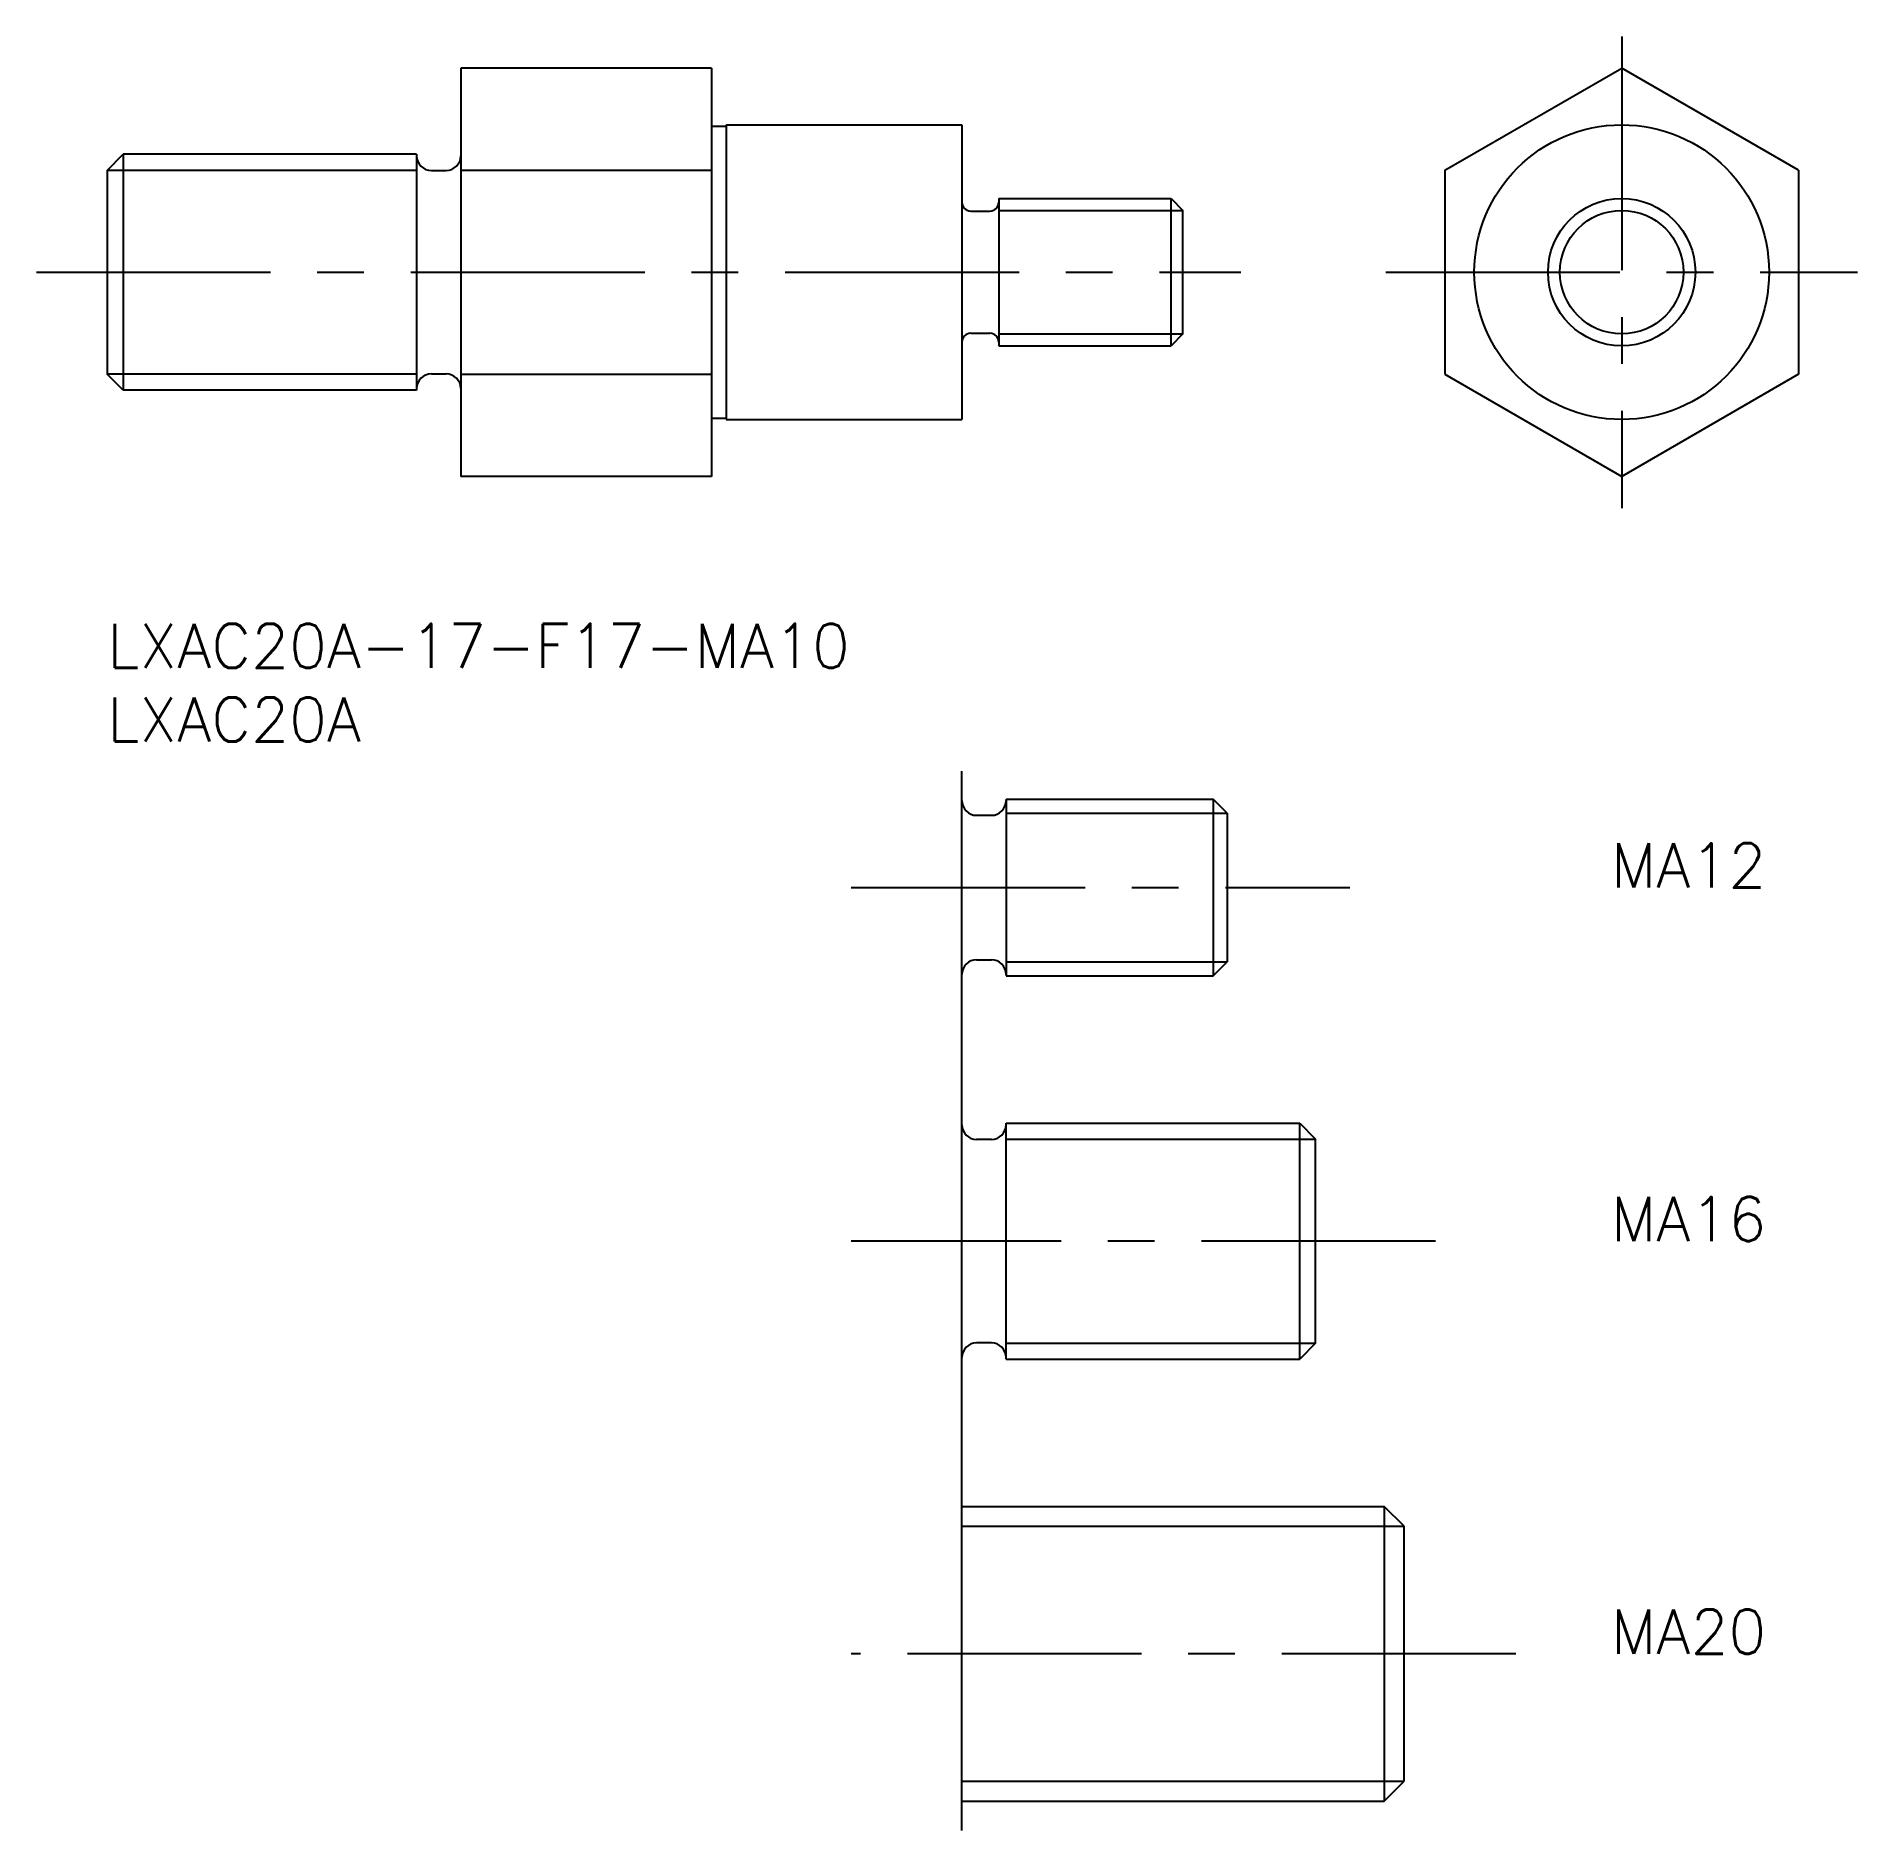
# Model space of a CAD drawing. Extents: x -5 to 119, y -82 to 40.
import ezdxf

# ---------------------------------------------------------------- set-up
doc = ezdxf.new("R2010")
doc.units = 0
doc.header["$LTSCALE"] = 0.5
doc.linetypes.add('CENTER', pattern=[50.8, 31.75, -6.35, 6.35, -6.35])
for name, color, linetype in [('MSM_CENTER', 1, 'CENTER'), ('MSM_CONTINUOUS', 7, 'CONTINUOUS'), ('MSM_NARROW', 5, 'CONTINUOUS'), ('MSM_PART_NUMBER', 7, 'CONTINUOUS')]:
    doc.layers.add(name, color=color, linetype=linetype)
doc.styles.get("Standard").update_dxf_attribs({"font": 'txt.shx', "height": 3, "bigfont": 'bigfont.shx'})

# ---------------------------------------------------------------- blocks, each defined once
blk = doc.blocks.new('*U12')
at = {"layer": 'MSM_PART_NUMBER'}
blk.add_text('LXAC20A-17-F17-MA10', height=3, dxfattribs=at).set_placement((0, -3))
blk = doc.blocks.new('*U13')
at = {"layer": 'MSM_PART_NUMBER'}
blk.add_text('LXAC20A', height=3, dxfattribs=at).set_placement((0, -8))
blk = doc.blocks.new('*U15')
at = {"layer": 'MSM_PART_NUMBER'}
blk.add_text('MA12', height=3, dxfattribs=at).set_placement((102.04, -17.9))
blk = doc.blocks.new('*U16')
at = {"layer": 'MSM_PART_NUMBER'}
blk.add_text('MA16', height=3, dxfattribs=at).set_placement((102.04, -41.9))
blk = doc.blocks.new('*U17')
at = {"layer": 'MSM_PART_NUMBER'}
blk.add_text('MA20', height=3, dxfattribs=at).set_placement((102.04, -69.9))

msp = doc.modelspace()

# ---------------------------------------------------------------- linework, layer by layer
at = {"layer": 'MSM_CENTER'}
for p, q in [((102.77, 39.86), (102.77, 7.85)), ((-4.8, 23.86), (76.92, 23.86)), ((86.77, 23.86), (118.78, 23.86)), ((50.48, -17.9), (84.33, -17.9)), ((90.13, -41.9), (50.48, -41.9)), ((95.58, -69.9), (50.48, -69.9))]:
    msp.add_line(p, q, dxfattribs=at)
at = {"layer": 'MSM_CONTINUOUS'}
for p, q in [((24, 37.71), (24, 10)), ((41, 37.71), (24, 37.71)), ((41, 37.71), (41, 10)), ((90.77, 30.78), (102.77, 37.71)), ((114.77, 30.78), (102.77, 37.71)), ((41, 33.76), (42, 33.76)), ((42, 33.86), (58, 33.86)), ((42, 33.86), (42, 13.86)), ((58, 33.86), (58, 13.86)), ((0, 30.77), (1.08, 31.86)), ((1.08, 31.86), (1.08, 15.86)), ((21, 31.86), (1.08, 31.86)), ((21, 31.86), (21, 15.86)), ((0, 30.77), (0, 16.94)), ((22, 30.76), (23, 30.76)), ((24, 30.78), (41, 30.78)), ((90.77, 30.78), (90.77, 16.93)), ((114.77, 30.78), (114.77, 16.93)), ((60.5, 28.86), (72.19, 28.86)), ((60.5, 28.86), (60.5, 18.86)), ((72.19, 18.86), (72.19, 28.86)), ((72.19, 28.86), (73, 28.04)), ((58.6, 28.01), (59.9, 28.01)), ((73, 19.67), (73, 28.04)), ((58.6, 19.71), (59.9, 19.71)), ((60.5, 18.86), (72.19, 18.86)), ((73, 19.67), (72.19, 18.86)), ((1.08, 15.86), (0, 16.94)), ((22, 16.96), (23, 16.96)), ((24, 16.93), (41, 16.93)), ((90.77, 16.93), (102.77, 10)), ((114.77, 16.93), (102.77, 10)), ((21, 15.86), (1.08, 15.86)), ((41, 13.96), (42, 13.96)), ((42, 13.86), (58, 13.86)), ((41, 10), (24, 10)), ((58, -81.9), (58, -10)), ((61, -11.9), (75.05, -11.9)), ((61, -11.9), (61, -23.9)), ((76, -12.85), (75.05, -11.9)), ((75.05, -11.9), (75.05, -23.9)), ((59, -13), (60, -13)), ((76, -12.85), (76, -22.95)), ((59, -22.8), (60, -22.8)), ((75.05, -23.9), (76, -22.95)), ((61, -23.9), (75.05, -23.9)), ((61, -49.9), (61, -33.9)), ((61, -33.9), (80.92, -33.9)), ((80.92, -49.9), (80.92, -33.9)), ((80.92, -33.9), (82, -34.98)), ((60, -35), (59, -35)), ((82, -48.82), (82, -34.98)), ((60, -48.8), (59, -48.8)), ((82, -48.82), (80.92, -49.9)), ((61, -49.9), (80.92, -49.9)), ((58, -59.9), (86.65, -59.9)), ((88, -61.25), (86.65, -59.9)), ((86.65, -59.9), (86.65, -79.9)), ((88, -78.55), (88, -61.25)), ((86.65, -79.9), (88, -78.55)), ((58, -79.9), (86.65, -79.9))]:
    msp.add_line(p, q, dxfattribs=at)
for radius in [10, 5]:
    msp.add_circle((102.77, 23.86), radius, dxfattribs=at)
for centre, radius, start, end in [((22, 31.76), 1, 180, 270), ((23, 31.76), 1, 270, 0), ((58.6, 28.61), 0.6, 180, 270), ((59.9, 28.61), 0.6, 270, 0), ((58.6, 19.11), 0.6, 90, 180), ((59.9, 19.11), 0.6, 0, 90), ((22, 15.96), 1, 90, 180), ((23, 15.96), 1, 0, 90), ((59, -12), 1, 180, 270), ((60, -12), 1, 270, 0), ((59, -23.8), 1, 90, 180), ((60, -23.8), 1, 0, 90), ((59, -34), 1, 180, 270), ((60, -34), 1, 270, 0), ((59, -49.8), 1, 90, 180), ((60, -49.8), 1, 0, 90)]:
    msp.add_arc(centre, radius, start, end, dxfattribs=at)
at = {"layer": 'MSM_NARROW'}
for p, q in [((21, 30.77), (0, 30.77)), ((60.5, 28.04), (73, 28.04)), ((60.5, 19.67), (73, 19.67)), ((21, 16.94), (0, 16.94)), ((61, -12.85), (76, -12.85)), ((61, -22.95), (76, -22.95)), ((61, -34.98), (82, -34.98)), ((61, -48.82), (82, -48.82)), ((58, -61.25), (88, -61.25)), ((58, -78.55), (88, -78.55))]:
    msp.add_line(p, q, dxfattribs=at)
msp.add_circle((102.77, 23.86), 4.19, dxfattribs=at)

# ---------------------------------------------------------------- block references
at = {"layer": 'MSM_CONTINUOUS'}
for name in ['*U12', '*U13', '*U15', '*U16', '*U17']:
    msp.add_blockref(name, (0, 0), dxfattribs=at)

doc.saveas('drawing.dxf')
